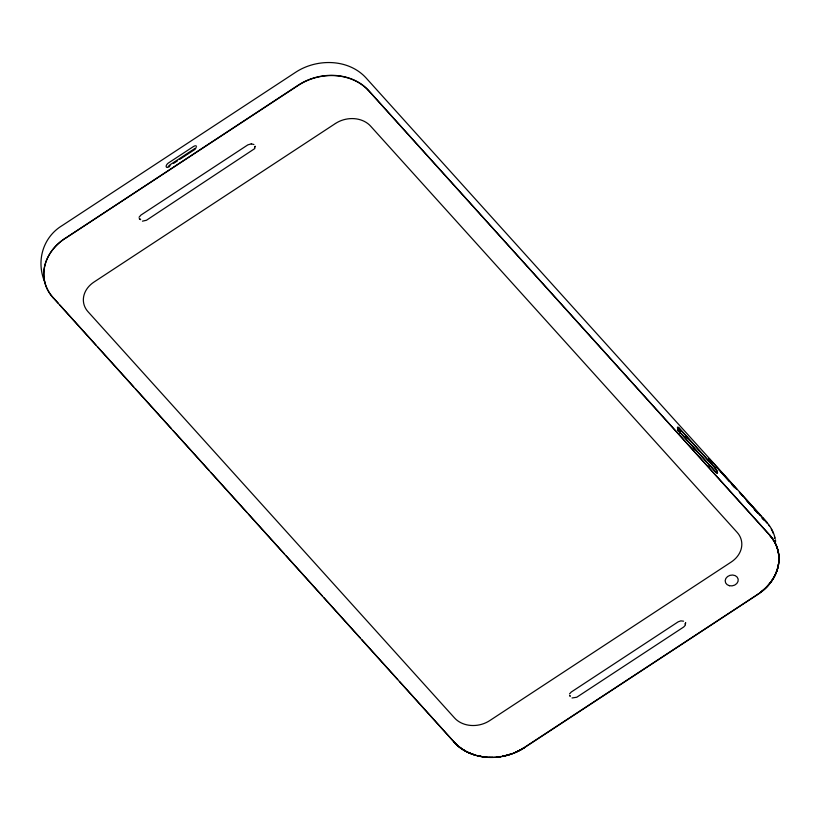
<?xml version="1.0" encoding="UTF-8"?>
<svg xmlns="http://www.w3.org/2000/svg" width="820" height="820" viewBox="0 0 820 820"><rect width="100%" height="100%" fill="white"/><g stroke="black" fill="none" stroke-linecap="round" stroke-linejoin="round"><path stroke-width="1.23" d="M679.011 429.495L680.457 431.679M680.026 431.494L679.001 429.639M139.031 217.3L140.897 215.096L247.855 144.863L251.33 143.859M569.5 693.945L571.222 692.059L678.181 621.826L680.825 620.873L683.562 621.17M685.387 625.158L683.706 627.003L576.757 697.236L572.022 697.974M254.897 148.492L146.431 220.272L142.424 221.164M680.313 431.627L679.821 431.289M173.461 163.487L177.612 160.761M179.693 159.398L195.262 149.178M65.118 238.507L298.357 85.352A50.645 41.533 -12.1 0 1 368.446 90.579M515.821 752.083A50.645 41.533 -12.1 0 0 524.39 747.44L757.68 594.356M454.249 742.407A50.748 41.625 -12.1 0 0 524.472 747.645L757.711 594.5A50.748 41.625 -12.1 0 0 769.755 535.234L368.416 90.436M679.032 429.608L679.831 431.156M251.309 143.859L253.933 144.515M709.177 458.636L737.108 489.499M708.931 458.657L713.154 463.259M708.982 458.974L711.534 461.711M708.726 459.005L709.566 459.846M766.977 522.299L365.751 77.593C347.977 58.507 316.438 58.476 295.528 72.355L62.289 225.5C42.978 237.113 36.018 260.852 44.587 281.578M739.65 492.307L760.796 515.749M762.487 517.615L767.817 523.59A50.461 41.389 -12.1 0 1 775.074 538.197M716.536 467L719.078 469.819M720.77 471.695L736.842 489.499M739.373 492.318L742.756 496.069M746.989 500.753L760.519 515.749M762.21 517.625L767.54 523.58M719.14 470.147L729.298 481.391M731.829 484.21L735.212 487.961M746.21 500.149L752.135 506.709M753.826 508.584L758.049 513.269M762.282 517.953L763.973 519.829M731.563 484.22L734.095 487.029M754.4 509.527L757.782 513.279M762.005 517.963L763.697 519.839M685.653 436.045L687.334 437.911M685.684 436.189L687.365 438.054M693.32 447.843L695.001 449.719M708.49 464.653L710.171 466.529M693.351 447.986L695.032 449.852M65.087 238.364A50.645 41.533 -12.1 0 0 53.074 297.506L58.22 303.205M59.932 305.101L95.94 345.015M97.662 346.911L133.66 386.825M135.382 388.721L171.39 428.634M173.102 430.541L209.11 470.444M210.822 472.351L246.83 512.254M248.542 514.16L284.55 554.064M286.272 555.97L322.27 595.874M323.992 597.78L360 637.693M361.712 639.59L397.72 679.503M399.432 681.399L454.3 742.213A50.645 41.533 -12.1 0 0 465.278 750.843M52.992 297.558L454.331 742.356A50.645 41.533 -12.1 0 0 524.421 747.584M679.585 430.828L679.175 430.121M169.361 166.716A3.413 1.763 -42.1 0 1 168.92 166.983M167.659 167.423A3.413 1.763 -42.1 0 1 166.193 165.947A3.413 1.763 -42.1 0 1 168.541 162.903L193.448 146.544A3.413 1.763 -42.1 0 1 196.534 146.36M760.827 592.143A50.748 41.625 -12.1 0 0 769.724 535.101L368.498 90.385A50.748 41.625 -12.1 0 0 298.265 85.147L65.057 238.435A50.748 41.625 -12.1 0 0 53.023 297.701M769.642 535.153A50.645 41.533 -12.1 0 1 778.662 562.51M778.436 564.16A50.645 41.533 -12.1 0 1 777.329 569.07M776.806 570.689A50.645 41.533 -12.1 0 1 776.202 572.298M775.535 573.887A50.645 41.533 -12.1 0 1 771.118 581.524M770.031 582.969A50.645 41.533 -12.1 0 1 760.755 592.071M775.392 539.796A50.461 41.389 -12.1 0 1 775.638 541.395M524.452 747.512A50.748 41.625 -12.1 0 1 514.037 752.924M512.192 753.631A50.748 41.625 -12.1 0 1 502.598 756.255M500.641 756.593A50.748 41.625 -12.1 0 1 496.684 757.085M492.738 757.311A50.748 41.625 -12.1 0 1 488.792 757.28M486.834 757.168A50.748 41.625 -12.1 0 1 477.312 755.64M475.477 755.138A50.748 41.625 -12.1 0 1 454.218 742.274M512.151 753.549A50.645 41.533 -12.1 0 1 502.588 756.173M500.63 756.511A50.645 41.533 -12.1 0 1 496.684 756.993M486.854 757.075A50.645 41.533 -12.1 0 1 482.99 756.655M481.094 756.347A50.645 41.533 -12.1 0 1 477.353 755.548M475.518 755.056A50.645 41.533 -12.1 0 1 468.538 752.483M774.428 536.874A50.163 41.143 -12.1 0 1 774.818 538.443M769.662 535.296A50.645 41.533 -12.1 0 1 757.649 594.428M679.872 433.042A3.997 0.974 56.7 0 1 679.503 432.622M677.822 430.069A3.997 0.974 56.7 0 0 678.775 431.648A3.741 0.912 56.7 0 1 677.679 429.639M677.658 427.507A3.997 0.974 56.7 0 1 678.909 428.573M679.841 432.898A3.741 0.912 56.7 0 1 679.493 432.509M677.761 427.712A3.741 0.912 56.7 0 1 678.939 428.716M168.11 166.962A3.413 1.763 -42.1 0 1 170.171 164.707L195.088 148.348A3.413 1.763 -42.1 0 1 196.38 147.733M255.184 146.36A5.074 4.161 -12.1 0 1 254.559 147.61M140.025 219.268A5.074 4.161 -12.1 0 0 140.661 219.627A4.971 4.079 -12.1 0 1 140.394 219.391M139.738 219.063A5.074 4.161 -12.1 0 1 139.236 218.591A4.971 4.079 -12.1 0 0 139.81 219.001M685.079 624.276A5.074 4.161 -12.1 0 0 685.643 622.667A4.971 4.079 -12.1 0 1 685.161 623.938M569.797 695.801A5.074 4.161 -12.1 0 0 570.351 696.231A4.971 4.079 -12.1 0 1 569.869 695.739M255.092 146.349A4.971 4.079 -12.1 0 1 254.671 147.282M169.658 166.122A1.947 1.004 -42.1 0 1 170.109 165.701M768.576 524.892A50.163 41.143 -12.1 0 1 769.539 526.245M771.271 529.043A50.163 41.143 -12.1 0 1 773.332 533.471M335.472 123.482L94.003 282.039A25.379 20.807 -12.1 0 0 87.986 311.672L454.587 718.002A25.379 20.807 -12.1 0 0 489.704 720.626L731.163 562.069A25.379 20.807 -12.1 0 0 737.19 532.436L370.578 126.095A25.379 20.807 -12.1 0 0 335.472 123.482M714.702 467.533L679.319 428.306A3.997 0.974 56.7 0 0 677.505 428.009A3.997 0.974 56.7 0 0 680.272 432.775L715.665 472.002A3.997 0.974 56.7 0 0 717.479 472.31A3.997 0.974 56.7 0 0 714.702 467.533M714.732 467.677L679.349 428.45A3.741 0.912 56.7 0 0 677.648 428.163A3.741 0.912 56.7 0 0 680.241 432.632L715.634 471.859A3.741 0.912 56.7 0 0 717.336 472.146A3.741 0.912 56.7 0 0 714.732 467.677M729.41 585.716A6.591 5.402 -12.1 0 0 738.164 579.145A6.591 5.402 -12.1 0 0 727.566 576.542A6.591 5.402 -12.1 0 0 729.41 585.716"/></g></svg>
